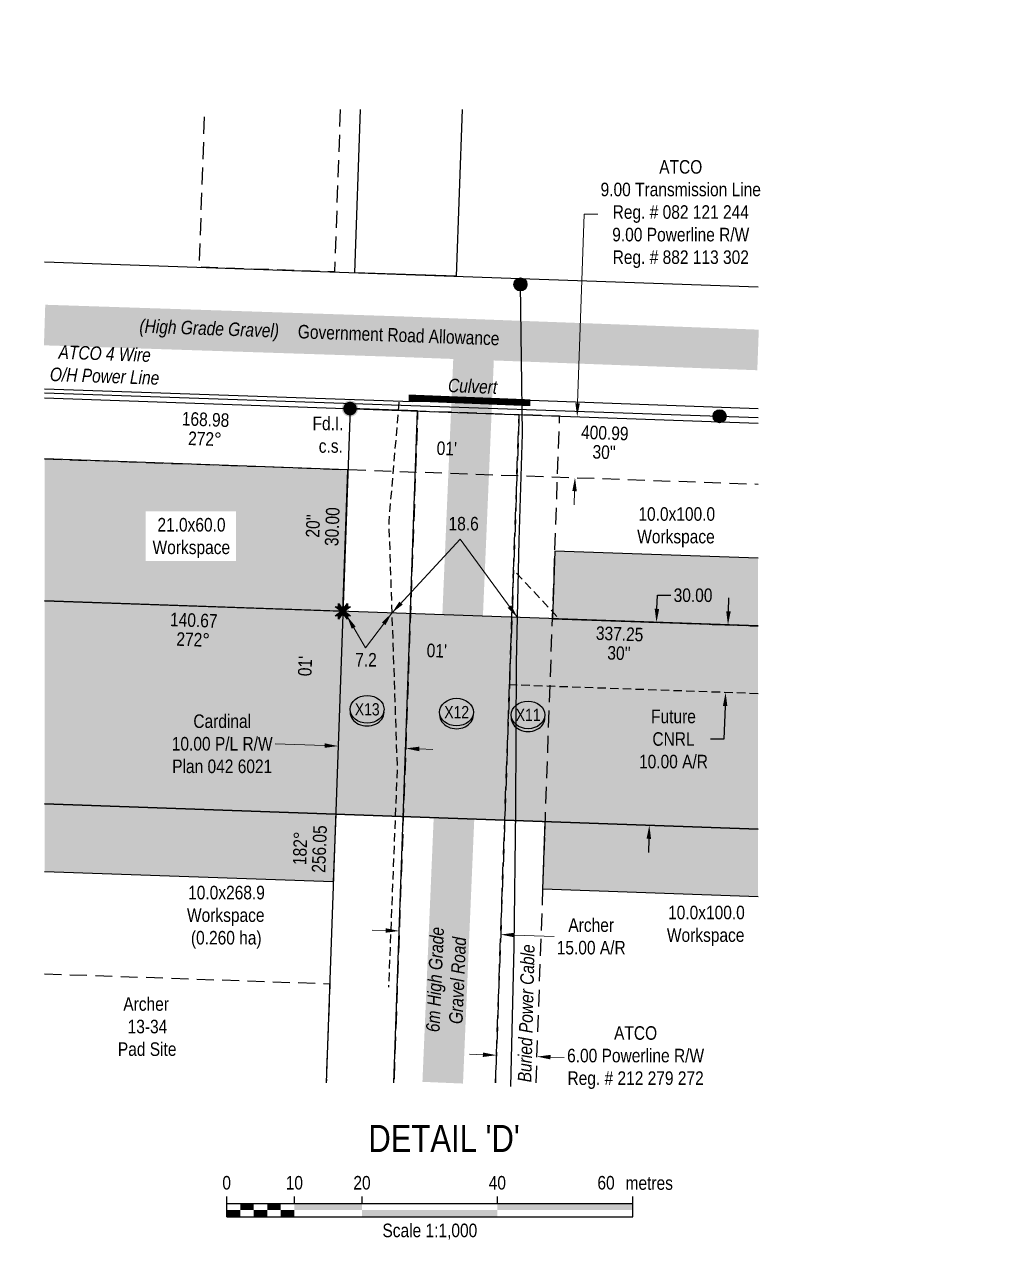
# Model space of a CAD drawing. Extents: x 338216 to 346362, y 6125251 to 6136161.
# Drawn here: x 343137 to 343850, y 6125484 to 6126382 of the extents above; entities that cross this region are included whole.
import ezdxf
from ezdxf.enums import TextEntityAlignment as Align

# ---------------------------------------------------------------- set-up
doc = ezdxf.new("R2010")
doc.units = 0
doc.header["$LTSCALE"] = 5
doc.header["$PDSIZE"] = 0.5
for name, pattern in [('foc-ACCESSROAD', [3.75, 2.5, -1.25]), ('foc-FLOWLINE', [3.75, 2.5, -1.25]), ('HIDDEN2', [1.875, 1.25, -0.625]), ('POWERLINE5', [7.8, 2.4, -0.6, 0.6, -0.6, 0.6, -0.6, 2.4]), ('UG_PIPE', [1.875, 1.25, -0.625])]:
    doc.linetypes.add(name, pattern=pattern)
doc.layers.get('Defpoints').update_dxf_attribs({"color": 9})
for name, color, linetype in [('AS-CABLE', 224, 'foc-CABLE'), ('AS-FENCE', 48, 'foc-FENCE'), ('AS-PIPE-UG', 44, 'UG_PIPE'), ('AS-POWER', 104, 'foc-POWER'), ('AS-POWER-EXISTING', 72, 'POWERLINE5'), ('AS-POWER-T', 104, 'Continuous'), ('AS-ROADS', 254, 'Continuous'), ('DETAIL-T', 7, 'Continuous'), ('F-AR', 190, 'foc-ACCESSROAD'), ('F-EZE', 190, 'foc-FLOWLINE'), ('F-RW', 190, 'Continuous'), ('F-WS', 190, 'foc-ACCESSROAD'), ('F-WS-S', 190, 'Continuous'), ('L-BD', 7, 'Continuous'), ('L-BD1', 253, 'Continuous'), ('L-MON', 1, 'Continuous'), ('L-ROAD-T', 7, 'Continuous'), ('L-SEC', 7, 'Continuous'), ('P-CROSSINGS', 250, 'Continuous'), ('P-PROPOSED', 10, 'Continuous'), ('P-PROPOSED-H', 21, 'Continuous'), ('P-TEMP-BLUE', 146, 'Continuous'), ('P-TEMP-BLUE-T', 146, 'Continuous'), ('P-TXT', 4, 'Continuous'), ('T-EXISTING TFA', 220, 'HIDDEN2'), ('T-EXISTING TFA-T', 220, 'Continuous')]:
    doc.layers.add(name, color=color, linetype=linetype)
for name, color, linetype, lineweight in [('AS-GENERAL', 48, 'Continuous', 18), ('F-AR-T', 190, 'Continuous', 9), ('F-EZE-T', 190, 'Continuous', 9), ('F-RW-T', 190, 'Continuous', 9), ('T-TEXT', 48, 'Continuous', 18), ('T-TIE-T', 201, 'Continuous', 18)]:
    doc.layers.add(name, color=color, linetype=linetype, lineweight=lineweight)
doc.layers.add('P-TEMP-BLUE-H', color=7, linetype='Continuous', true_color=0x99e6ff)
doc.styles.add('80', font='ARIALN.TTF', dxfattribs={"height": 10})
doc.styles.add('80CG', font='ARIALN.TTF', dxfattribs={"height": 10})
doc.styles.add('80L', font='ARIALN.TTF', dxfattribs={"height": 10})
doc.styles.add('80LS', font='ARIALNI.TTF', dxfattribs={"height": 10})
doc.styles.add('Crossing', font='ARIALN.TTF', dxfattribs={"height": 10})
doc.styles.add('foc-LtypeFont', font='ARIALN.TTF', dxfattribs={"height": 7.35})
doc.linetypes.add('foc-CABLE', pattern='A,2,-1,["C",foc-LtypeFont,S=0.2,R=0,X=-0.625,Y=-0.75],-1.24,8', length=12.24)
doc.linetypes.add('foc-FENCE', pattern='A,10,-1,["X",foc-LtypeFont,S=0.2,R=0,X=-0.625,Y=-0.75],-1.24', length=12.24)
doc.linetypes.add('foc-POWER', pattern='A,6,-1,["P",foc-LtypeFont,S=0.2,R=0,X=-0.625,Y=-0.75],-1.24,4', length=12.24)
doc.dimstyles.new('Compass 5 000', dxfattribs={"dimscale": 5, "dimtxt": 9, "dimasz": 2, "dimexe": 0.2, "dimexo": 0.0625, "dimgap": 0.5, "dimtad": 0, "dimtih": 1, "dimtoh": 1, "dimzin": 0, "dimdsep": 46, "dimtxsty": '80CG', "dimcen": 0.1, "dimse1": 1, "dimse2": 1, "dimclrd": 256, "dimclrt": 256, "dimaunit": 1, "dimadec": 4, "dimazin": 0, "dimtfac": 0.06, "dimtofl": 0, "dimtmove": 0, "dimatfit": 1, "dimfxl": 0.2, "dimtolj": 1, "dimtzin": 0, "dimlwd": -1, "dimarcsym": 0})

# ---------------------------------------------------------------- blocks, each defined once
blk = doc.blocks.new('POWERPOLE')
h = blk.add_hatch(color=255)
edge = h.paths.add_edge_path()
edge.add_arc((0, 0), 0.96, 0, 360)
at = {"linetype": 'Continuous'}
for p, q in [((0.68, -0.68), (-0.68, 0.68)), ((-0.68, -0.68), (0.68, 0.68))]:
    blk.add_line(p, q, dxfattribs=at)
blk.add_circle((0, 0), 0.96, dxfattribs=at)
blk = doc.blocks.new('fdia')
at = {"color": 255, "const_width": 1}
blk.add_lwpolyline([(-0.5, 0, 1), (0.5, 0, 1)], format="xyb", close=True, dxfattribs=at)
blk = doc.blocks.new('Fdiaa')
blk.add_blockref('fdia', (0, 0))
blk = doc.blocks.new('fdib')
at = {"color": 1, "const_width": 1.6}
blk.add_lwpolyline([(-0.4, 0, 1), (0.4, 0, 1)], format="xyb", close=True, dxfattribs=at)
at = {"color": 1}
blk.add_circle((0, 0), 0.8, dxfattribs=at)
blk = doc.blocks.new('Fdibb')
blk.add_blockref('fdib', (0, 0))
blk = doc.blocks.new('fdicc')
for name in ['Fdibb', 'Fdiaa']:
    blk.add_blockref(name, (0, 0))
blk = doc.blocks.new('FDI')
blk.add_blockref('fdicc', (0, 0))
blk = doc.blocks.new('TEMP')
h = blk.add_hatch(color=255)
h.dxf.hatch_style = 1
h.paths.add_polyline_path([(0, 0.25), (-0.67, 1.15), (-0.67, 0.67), (-1.15, 0.67), (-0.25, 0), (-1.15, -0.67), (-0.67, -0.67), (-0.67, -1.15), (0, -0.25), (0.67, -1.15), (0.67, -0.67), (1.15, -0.67), (0.25, 0), (1.15, 0.67), (0.67, 0.67), (0.67, 1.15)])
h.paths.add_polyline_path([(0.57, 0.85), (0.57, 0.57), (0.85, 0.57), (0.08, 0), (0.85, -0.57), (0.57, -0.57), (0.57, -0.85), (0, -0.08), (-0.57, -0.85), (-0.57, -0.57), (-0.85, -0.57), (-0.08, 0), (-0.85, 0.57), (-0.57, 0.57), (-0.57, 0.85), (0, 0.08)], flags=16)
h = blk.add_hatch(color=1)
h.dxf.hatch_style = 1
h.paths.add_polyline_path([(0, 0.08), (-0.57, 0.85), (-0.57, 0.57), (-0.85, 0.57), (-0.08, 0), (-0.85, -0.57), (-0.57, -0.57), (-0.57, -0.85), (0, -0.08), (0.57, -0.85), (0.57, -0.57), (0.85, -0.57), (0.08, 0), (0.85, 0.57), (0.57, 0.57), (0.57, 0.85)])
at = {"color": 1}
for p, q in [((-0.08, 0), (0.08, 0)), ((0, 0.08), (0, -0.08))]:
    blk.add_line(p, q, dxfattribs=at)
at = {"color": 255, "flags": 128}
blk.add_lwpolyline([(-0.25, 0), (-1.15, 0.67), (-0.67, 0.67), (-0.67, 1.15), (0, 0.25), (0.67, 1.15), (0.67, 0.67), (1.15, 0.67), (0.25, 0), (1.15, -0.67), (0.67, -0.67), (0.67, -1.15), (0, -0.25), (-0.67, -1.15), (-0.67, -0.67), (-1.15, -0.67)], close=True, dxfattribs=at)
at = {"color": 1, "flags": 128}
blk.add_lwpolyline([(-0.08, 0), (-0.85, 0.57), (-0.57, 0.57), (-0.57, 0.85), (0, 0.08), (0.57, 0.85), (0.57, 0.57), (0.85, 0.57), (0.08, 0), (0.85, -0.57), (0.57, -0.57), (0.57, -0.85), (0, -0.08), (-0.57, -0.85), (-0.57, -0.57), (-0.85, -0.57)], close=True, dxfattribs=at)
blk = doc.blocks.new('xing2')
h = blk.add_hatch(color=50)
h.dxf.hatch_style = 1
edge = h.paths.add_edge_path()
edge.add_ellipse((0, 0), major_axis=(-12.5, 0), ratio=0.816297, start_angle=0, end_angle=360)
h = blk.add_hatch(color=250)
h.dxf.hatch_style = 1
edge = h.paths.add_edge_path()
edge.add_ellipse((0, -2.05), major_axis=(-12.5, 0), ratio=0.816297, start_angle=0, end_angle=180)
edge.add_line((12.5, -2.05), (12.5, 0))
edge.add_ellipse((0, 0), major_axis=(-12.5, 0), ratio=0.816297, start_angle=0, end_angle=180, ccw=False)
edge.add_line((-12.5, 0), (-12.5, -2.05))
at = {"color": 250}
blk.add_ellipse((0, 0), major_axis=(-12.5, 0), ratio=0.816297, dxfattribs=at)
blk.add_ellipse((0, -2.05), major_axis=(-12.5, 0), ratio=0.816297, start_param=0, end_param=3.141593, dxfattribs=at)
at = {"color": 250, "style": 'Crossing'}
blk.add_attdef('CROSSING', text='', height=9, dxfattribs=at).set_placement((0.09, 0.02), align=Align.MIDDLE_CENTER)
at = {"color": 250, "style": 'Crossing', "flags": 1}
for tag, p in [('OWNER', (0.09, -12.49)), ('DESCRIPTION', (0.09, -25.77)), ('LOCATION', (0.09, -39.3)), ('DWG_REF', (0.09, -52.84))]:
    blk.add_attdef(tag, text='', height=9, dxfattribs=at).set_placement(p, align=Align.MIDDLE_CENTER)
blk = doc.blocks.new('*U254')
at = {"color": 0}
for p, q in [((-150, 0), (-150, 15)), ((-150, 10), (150.24, 10)), ((-100, 10), (-100, 15)), ((-50, 10), (-50, 15)), ((50, 10), (50, 15)), ((150.24, 0), (150.24, 15)), ((-150, 0), (150.24, 0))]:
    blk.add_line(p, q, dxfattribs=at)
for points in [[(-140, 10), (-130, 10), (-140, 5), (-130, 5)], [(-120, 10), (-110, 10), (-120, 5), (-110, 5)], [(-100, 10), (-50, 10), (-100, 5), (-50, 5)], [(50, 10), (150.24, 10), (50, 5), (150.24, 5)], [(-150, 5), (-140, 5), (-150, 0), (-140, 0)], [(-130, 5), (-120, 5), (-130, 0), (-120, 0)], [(-110, 5), (-100, 5), (-110, 0), (-100, 0)], [(-50, 5), (50, 5), (-50, 0), (50, 0)]]:
    blk.add_solid(points, dxfattribs=at)
at = {"color": 0, "style": '80'}
blk.add_text('metres', height=10, dxfattribs=at).set_placement((162.24, 20), align=Align.CENTER)
at = {"color": 0, "char_height": 10, "style": '80'}
for s, insert, attachment_point in [('0', (-150, 30.21), 2), ('10', (-100, 30.21), 2), ('20', (-50, 30.21), 2), ('40', (50, 30.21), 2), ('60', (136.7, 30.22), 3), ('Scale 1:1,000', (0.12, -5), 2)]:
    blk.add_mtext(s, dxfattribs=dict(at, insert=insert, attachment_point=attachment_point))
blk = doc.blocks.new('*D128')
at = {"layer": 'Defpoints', "color": 0, "transparency": 16777216}
for p in [(343485.33, 6125620.69), (343485.26, 6125618.94), (343515.24, 6125617.88)]:
    blk.add_point(p, dxfattribs=at)
at = {"layer": 'F-EZE-T', "transparency": 16777216}
for p, q in [((343475.33, 6125621.04), (343465.34, 6125621.39)), ((343525.29, 6125619.27), (343535.29, 6125618.92))]:
    blk.add_line(p, q, dxfattribs=at)
for points in [[(343475.39, 6125622.71), (343475.27, 6125619.37), (343485.33, 6125620.69)], [(343525.35, 6125620.94), (343525.24, 6125617.61), (343515.3, 6125619.63)]]:
    blk.add_solid(points, dxfattribs=at)
at = {"layer": 'F-EZE-T', "transparency": 16777216, "insert": (343588.15, 6125618.92), "char_height": 10, "attachment_point": 5, "style": '80CG'}
blk.add_mtext('\\A1;ATCO\\P6.00 Powerline R/W\\PReg. # 212 279 272', dxfattribs=at)
blk = doc.blocks.new('*D129')
at = {"layer": 'Defpoints', "color": 0, "transparency": 16777216}
for p in [(343416.25, 6125788.88), (343491.18, 6125786.23), (343488.48, 6125709.81)]:
    blk.add_point(p, dxfattribs=at)
at = {"layer": 'F-AR-T', "transparency": 16777216}
for p, q in [((343403.56, 6125712.81), (343393.56, 6125713.17)), ((343498.47, 6125709.46), (343528.07, 6125708.41))]:
    blk.add_line(p, q, dxfattribs=at)
for points in [[(343403.62, 6125714.48), (343403.5, 6125711.15), (343413.55, 6125712.46)], [(343498.53, 6125711.12), (343498.41, 6125707.79), (343488.48, 6125709.81)]]:
    blk.add_solid(points, dxfattribs=at)
at = {"layer": 'F-AR-T', "transparency": 16777216, "insert": (343555.35, 6125708.41), "char_height": 10, "attachment_point": 5, "style": '80CG'}
blk.add_mtext('\\A1;Archer\\P15.00 A/R', dxfattribs=at)
blk = doc.blocks.new('*D130')
at = {"layer": 'Defpoints', "color": 0, "transparency": 16777216}
for p in [(343370.13, 6125898.47), (343420.07, 6125896.7), (343418.32, 6125847.27)]:
    blk.add_point(p, dxfattribs=at)
at = {"layer": 'F-RW-T', "transparency": 16777216}
for p, q in [((343358.39, 6125849.39), (343321.84, 6125850.68)), ((343428.31, 6125846.92), (343438.31, 6125846.56))]:
    blk.add_line(p, q, dxfattribs=at)
for points in [[(343358.44, 6125851.06), (343358.33, 6125847.73), (343368.38, 6125849.04)], [(343428.37, 6125848.58), (343428.26, 6125845.25), (343418.32, 6125847.27)]]:
    blk.add_solid(points, dxfattribs=at)
at = {"layer": 'F-RW-T', "transparency": 16777216, "insert": (343282.75, 6125850.68), "char_height": 10, "attachment_point": 5, "style": '80CG'}
blk.add_mtext('\\A1;Cardinal\\P10.00 P/L R/W\\PPlan 042 6021', dxfattribs=at)
blk = doc.blocks.new('*D131')
at = {"layer": 'Defpoints', "color": 0, "transparency": 16777216}
for p in [(343544.97, 6126092.27), (343849.74, 6126081.49), (343848.15, 6126036.53)]:
    blk.add_point(p, dxfattribs=at)
at = {"layer": 'F-RW-T', "transparency": 16777216}
for p, q in [((343545.32, 6126102.26), (343550.26, 6126241.99)), ((343550.26, 6126241.99), (343560.26, 6126241.99)), ((343543.02, 6126037.31), (343542.67, 6126027.32))]:
    blk.add_line(p, q, dxfattribs=at)
for points in [[(343543.65, 6126102.32), (343546.98, 6126102.21), (343544.97, 6126092.27)], [(343541.36, 6126037.37), (343544.69, 6126037.26), (343543.38, 6126047.31)]]:
    blk.add_solid(points, dxfattribs=at)
at = {"layer": 'F-RW-T', "transparency": 16777216, "insert": (343621.51, 6126241.99), "char_height": 10, "attachment_point": 5, "style": '80CG'}
blk.add_mtext('\\A1;ATCO\\P9.00 Transmission Line\\PReg. # 082 121 244\\P9.00 Powerline R/W\\PReg. # 882 113 302', dxfattribs=at)
blk = doc.blocks.new('*D199')
at = {"layer": 'Defpoints', "color": 0, "transparency": 16777216}
for p in [(343646.95, 6125938.87), (343598.28, 6125790.53), (343641.66, 6125789)]:
    blk.add_point(p, dxfattribs=at)
at = {"layer": 'P-TXT', "transparency": 16777216}
for p, q in [((343603.91, 6125950.39), (343604.26, 6125960.39)), ((343604.26, 6125960.39), (343614.26, 6125960.39)), ((343597.92, 6125780.53), (343597.57, 6125770.54))]:
    blk.add_line(p, q, dxfattribs=at)
for points in [[(343602.25, 6125950.45), (343605.58, 6125950.34), (343603.56, 6125940.4)], [(343596.26, 6125780.59), (343599.59, 6125780.47), (343598.28, 6125790.53)]]:
    blk.add_solid(points, dxfattribs=at)
at = {"layer": 'P-TXT', "transparency": 16777216, "insert": (343630.59, 6125960.39), "char_height": 10, "attachment_point": 5, "style": '80CG'}
blk.add_mtext('\\A1;30.00', dxfattribs=at)
blk = doc.blocks.new('*D200')
at = {"layer": 'Defpoints', "color": 0, "transparency": 16777216}
for p in [(343694.93, 6125937.18), (343654.64, 6125888.58), (343693.17, 6125887.22)]:
    blk.add_point(p, dxfattribs=at)
at = {"layer": 'T-EXISTING TFA-T', "transparency": 16777216}
for p, q in [((343656.75, 6125948.53), (343657.1, 6125958.53)), ((343654.29, 6125878.59), (343653.43, 6125854.18)), ((343653.43, 6125854.18), (343643.43, 6125854.18))]:
    blk.add_line(p, q, dxfattribs=at)
for points in [[(343655.09, 6125948.59), (343658.42, 6125948.47), (343656.4, 6125938.54)], [(343652.62, 6125878.64), (343655.95, 6125878.53), (343654.64, 6125888.58)]]:
    blk.add_solid(points, dxfattribs=at)
at = {"layer": 'T-EXISTING TFA-T', "transparency": 16777216, "insert": (343616.14, 6125854.18), "char_height": 10, "attachment_point": 5, "style": '80CG'}
blk.add_mtext('\\A1;Future\\PCNRL\\P10.00 A/R', dxfattribs=at)

msp = doc.modelspace()

# ---------------------------------------------------------------- hatches: boundary and pattern name
at = {"layer": 'P-PROPOSED-H'}
h = msp.add_hatch(color=256, dxfattribs=at)
h.dxf.hatch_style = 1
h.paths.add_polyline_path([(343678.609, 6125787.695), (343678.609, 6125937.755), (343151.544, 6125956.332), (343151.544, 6125806.272)])
at = {"layer": 'P-TEMP-BLUE-H'}
h = msp.add_hatch(color=256, dxfattribs=at)
h.dxf.hatch_style = 1
h.paths.add_polyline_path([(343151.544, 6126061.111), (343151.544, 6125956.332), (343371.897, 6125948.565), (343375.585, 6126053.185)])
h = msp.add_hatch(color=256, dxfattribs=at)
h.dxf.hatch_style = 1
h.paths.add_polyline_path([(343678.609, 6125937.755), (343678.609, 6125987.775), (343528.512, 6125993.065), (343526.745, 6125943.107)])
h = msp.add_hatch(color=256, dxfattribs=at)
h.dxf.hatch_style = 1
h.paths.add_polyline_path([(343151.544, 6125806.272), (343151.544, 6125756.252), (343364.843, 6125748.734), (343366.607, 6125798.692)])
h = msp.add_hatch(color=256, dxfattribs=at)
h.dxf.hatch_style = 1
h.paths.add_polyline_path([(343678.609, 6125737.674), (343678.609, 6125787.695), (343521.443, 6125793.234), (343519.675, 6125743.276)])

# ---------------------------------------------------------------- linework, layer by layer
at = {"layer": 'AS-CABLE', "flags": 128}
msp.add_lwpolyline([(343495.908, 6125597.637), (343498.453, 6125700.742), (343499.643, 6125802.172), (343500.098, 6125910.522), (343502.243, 6126000.772), (343504.703, 6126079.737), (343503.093, 6126190.027)], dxfattribs=at)
at = {"layer": 'AS-FENCE', "flags": 128}
msp.add_lwpolyline([(343151.544, 6126112.94), (343423.268, 6126103.517), (343503.428, 6126104.877), (343678.609, 6126098.303)], dxfattribs=at)
at = {"layer": 'AS-GENERAL', "const_width": 4.999, "flags": 128}
msp.add_lwpolyline([(343510.398, 6126102.597), (343420.498, 6126106.187)], dxfattribs=at)
at = {"layer": 'AS-PIPE-UG', "flags": 128}
msp.add_lwpolyline([(343413.338, 6126102.997), (343405.758, 6126014.957), (343412.003, 6125831.772), (343405.558, 6125671.052)], dxfattribs=at)
at = {"layer": 'AS-POWER', "flags": 128}
msp.add_lwpolyline([(343151.544, 6126110.035), (343650.203, 6126092.657), (343678.609, 6126091.678)], dxfattribs=at)
at = {"layer": 'AS-ROADS', "const_width": 29.993, "flags": 128}
for points in [[(343151.544, 6126160.028), (343412.598, 6126151.487), (343678.609, 6126141.623)], [(343468.493, 6126135.977), (343445.651, 6125600.386)]]:
    msp.add_lwpolyline(points, dxfattribs=at)
at = {"layer": 'F-AR', "flags": 128}
msp.add_lwpolyline([(343484.608, 6125600.386), (343502.063, 6126093.788), (343427.127, 6126096.439), (343409.578, 6125600.386)], dxfattribs=at)
at = {"layer": 'F-EZE'}
msp.add_line((343151.544, 6126061.17), (343678.609, 6126042.524), dxfattribs=at)
at = {"layer": 'F-EZE', "flags": 128}
for points in [[(343369.952, 6126319.234), (343365.734, 6126199.216), (343265.818, 6126202.751), (343269.913, 6126319.234)], [(343514.62, 6125600.386), (343532.038, 6126092.728), (343502.063, 6126093.788), (343484.608, 6125600.386)]]:
    msp.add_lwpolyline(points, dxfattribs=at)
at = {"layer": 'F-RW', "flags": 128}
for points in [[(343459.946, 6126319.234), (343455.639, 6126196.056), (343380.727, 6126198.706), (343384.92, 6126319.234)], [(343409.585, 6125600.386), (343427.141, 6126096.559), (343377.183, 6126098.322), (343359.607, 6125600.386)]]:
    msp.add_lwpolyline(points, dxfattribs=at)
at = {"layer": 'F-WS', "flags": 128}
msp.add_lwpolyline([(343151.544, 6125680.833), (343362.186, 6125673.467), (343359.607, 6125600.386)], dxfattribs=at)
at = {"layer": 'L-SEC'}
for p, q in [((343151.544, 6126206.814), (343678.609, 6126188.168)), ((343151.544, 6126106.188), (343678.609, 6126087.543))]:
    msp.add_line(p, q, dxfattribs=at)
at = {"layer": 'P-PROPOSED', "flags": 128}
for points in [[(343678.609, 6125937.755), (343151.544, 6125956.332)], [(343151.544, 6125806.272), (343678.609, 6125787.695)], [(343678.609, 6125787.695), (343151.544, 6125806.272)]]:
    msp.add_lwpolyline(points, dxfattribs=at)
at = {"layer": 'P-TEMP-BLUE', "flags": 128}
for points in [[(343151.544, 6125956.332), (343371.897, 6125948.565), (343375.585, 6126053.185), (343151.544, 6126061.111)], [(343678.609, 6125987.775), (343528.512, 6125993.065), (343526.745, 6125943.107), (343678.609, 6125937.755)], [(343151.544, 6125806.272), (343366.607, 6125798.692), (343364.843, 6125748.734), (343151.544, 6125756.252)], [(343678.609, 6125737.674), (343519.675, 6125743.276), (343521.443, 6125793.234), (343678.609, 6125787.695)]]:
    msp.add_lwpolyline(points, dxfattribs=at)
at = {"layer": 'T-EXISTING TFA', "flags": 128}
msp.add_lwpolyline([(343678.609, 6125887.735), (343495.003, 6125894.206), (343496.77, 6125944.164), (343498.007, 6125979.134), (343531.741, 6125942.931), (343678.609, 6125937.755)], dxfattribs=at)

# ---------------------------------------------------------------- block references
at = {"layer": 'AS-POWER-EXISTING'}
for p, xscale, yscale, zscale in [((343503.093, 6126190.027), 4.999999999999973, 4.999999999999973, 24.99999999999984), ((343650.203, 6126092.657), 4.998900549999926, 4.998900549999926, 24.99999999999946)]:
    msp.add_blockref('POWERPOLE', p, dxfattribs=dict(at, xscale=xscale, yscale=yscale, zscale=zscale))
at = {"layer": 'DETAIL-T', "xscale": 0.99978011, "yscale": 0.99978011, "zscale": 0.99978011}
msp.add_blockref('*U254', (343436.015, 6125501.276), dxfattribs=at)
at = {"layer": 'L-MON', "xscale": 4.998900549999926, "yscale": 4.998900549999926}
for name, p, zscale in [('FDI', (343377.183, 6126098.322), 24.99999999999946), ('TEMP', (343371.897, 6125948.565), 24.99450274999955)]:
    msp.add_blockref(name, p, dxfattribs=dict(at, zscale=zscale))
at = {"layer": 'P-CROSSINGS', "xscale": 0.99978011, "yscale": 0.99978011, "zscale": 0.99978011}
for p, values in [((343389.786, 6125876.17), {'CROSSING': 'X13'}), ((343455.876, 6125874.106), {'CROSSING': 'X12'}), ((343508.687, 6125872.057), {'CROSSING': 'X11'})]:
    msp.add_blockref('xing2', p, dxfattribs=at).add_auto_attribs(values)

# ---------------------------------------------------------------- texts
at = {"layer": 'AS-CABLE', "insert": (343501.081, 6125600.864), "char_height": 10, "attachment_point": 1, "rotation": 88.586022, "style": '80L'}
msp.add_mtext_dynamic_manual_height_columns('{\\fArial Narrow|b0|i1|c0|p34;Buried Power Cable}', width=101.68254, gutter_width=50, heights=[0], dxfattribs=at)
at = {"layer": 'AS-POWER-T', "insert": (343155.683, 6126145.394), "char_height": 9.9978, "attachment_point": 1, "rotation": 357.973906, "style": '80L'}
msp.add_mtext_dynamic_manual_height_columns('\\pi6.4265;{\\fArial Narrow|b0|i1|c0|p34;ATCO 4 Wire \\P\\pi0.57511;O/H Power Line}', width=80.65525, gutter_width=49.989, heights=[0], dxfattribs=at)
at = {"layer": 'DETAIL-T', "color": 3, "insert": (343446.672, 6125559.211), "char_height": 19.9956, "width": 223.8088, "attachment_point": 5, "style": '80CG'}
msp.add_mtext("DETAIL 'D'", dxfattribs=at)
at = {"layer": 'F-WS-S', "insert": (343199.538, 6125663.519), "char_height": 9.9978, "attachment_point": 1, "style": '80L'}
msp.add_mtext_dynamic_manual_height_columns('\\pi10.143,t80.128;Archer\\P\\pi13.338,t83.323;13-34\\P\\pi6.1264,t76.111;Pad Site', width=54.17403, gutter_width=49.989, heights=[0], dxfattribs=at)
at = {"layer": 'L-BD', "style": '80L'}
for s, rotation, p in [('168.98', 357.9786, (343270.464, 6126090.299)), ('272°', 357.9786, (343269.961, 6126076.061)), ('400.99', 357.9706, (343565.421, 6126080.38)), ("01'", 357.9786, (343448.664, 6126068.891)), ("30''", 357.9706, (343564.916, 6126066.142)), ('30.00', 87.9784, (343364.003, 6126011.107)), ("20''", 87.9784, (343349.765, 6126011.609)), ("01'", 87.9784, (343343.941, 6125908.126)), ('256.05', 87.9784, (343354.483, 6125772.979)), ('182°', 87.9784, (343340.245, 6125773.481))]:
    msp.add_text(s, height=9.9978, rotation=rotation, dxfattribs=at).set_placement(p, align=Align.MIDDLE)
at = {"layer": 'L-BD1', "style": '80L'}
for s, p in [('140.67', (343261.78, 6125942.03)), ('337.25', (343576.349, 6125931.923)), ('272%%D', (343261.278, 6125927.792)), ("01'", (343441.291, 6125919.526)), ("30''", (343575.847, 6125917.685))]:
    msp.add_text(s, height=9.9978, rotation=357.9813, dxfattribs=at).set_placement(p, align=Align.MIDDLE)
at = {"layer": 'L-MON', "insert": (343348.425, 6126092.36), "char_height": 9.9978, "attachment_point": 1, "style": '80L'}
msp.add_mtext_dynamic_manual_height_columns('\\pi1.0664;Fd.I. \\P\\pi5.6425;c.s.', width=22.04407, gutter_width=50, heights=[0], dxfattribs=at)
at = {"layer": 'L-ROAD-T', "style": '80L'}
msp.add_text('Government Road Allowance', height=9.9978, rotation=357.97495, dxfattribs=at).set_placement((343413.085, 6126152.625), align=Align.MIDDLE_CENTER)
at = {"layer": 'P-TEMP-BLUE-T', "insert": (343611.133, 6125731.08), "char_height": 9.9978, "attachment_point": 1, "style": '80L', "bg_fill": 3, "box_fill_scale": 1.2, "bg_fill_color": 256, "bg_fill_transparency": 0}
msp.add_mtext_dynamic_manual_height_columns('\\pi0.99794;10.0x100.0\\P\\pi0.12842;Workspace', width=56.88831, gutter_width=49.989, heights=[0], dxfattribs=at)
at = {"layer": 'T-TEXT', "style": '80LS'}
msp.add_text('(High Grade Gravel)', height=9.9978, rotation=357.97495, dxfattribs=at).set_placement((343273.203, 6126157.571), align=Align.MIDDLE_CENTER)
at = {"layer": 'T-TEXT', "insert": (343449.845, 6126120.54), "char_height": 9.9978, "attachment_point": 1, "rotation": 357.713208, "style": '80L'}
msp.add_mtext_dynamic_manual_height_columns('{\\fArial Narrow|b0|i1|c0|p34;Culvert}', width=36.82578, gutter_width=50, heights=[0], dxfattribs=at)
at = {"layer": 'T-TEXT', "insert": (343434.95, 6125676.813), "char_height": 9.9978, "width": 77.47723, "attachment_point": 2, "rotation": 87.557879, "style": '80LS'}
msp.add_mtext('6m High Grade Gravel Road', dxfattribs=at)
at = {"layer": 'T-TIE-T', "char_height": 9.9978, "attachment_point": 1, "style": '80L'}
for s, insert in [('18.6', (343449.977, 6126018.285)), ('7.2', (343381.031, 6125917.76))]:
    msp.add_mtext_dynamic_manual_height_columns(s, width=32.82945, gutter_width=50, heights=[0], dxfattribs=dict(at, insert=insert))

# ---------------------------------------------------------------- dimensions: what is measured, and where the dimension line sits
at = {"layer": 'F-AR-T'}
dim = msp.add_linear_dim(base=(343488.479, 6125709.81), p1=(343416.254, 6125788.883), p2=(343491.183, 6125786.233), angle=357.973906, text='Archer\\P15.00 A/R', dimstyle='Compass 5 000', dxfattribs=at)
dim.commit()
dim.dimension.update_dxf_attribs({"geometry": '*D129', "text_midpoint": (343555.355, 6125708.409), "dimtype": 161})
at = {"layer": 'F-EZE-T'}
dim = msp.add_linear_dim(base=(343485.326, 6125620.686), p1=(343515.239, 6125617.88), p2=(343485.265, 6125618.941), angle=177.973906, text='ATCO\\P6.00 Powerline R/W\\PReg. # 212 279 272', dimstyle='Compass 5 000', dxfattribs=at)
dim.commit()
dim.dimension.update_dxf_attribs({"geometry": '*D128', "text_midpoint": (343588.147, 6125618.919), "dimtype": 161})
at = {"layer": 'F-RW-T'}
for base, p1, p2, angle, text, picture, middle in [((343544.966, 6126092.27), (343848.152, 6126036.526), (343849.743, 6126081.488), 87.973906, 'ATCO\\P9.00 Transmission Line\\PReg. # 082 121 244\\P9.00 Powerline R/W\\PReg. # 882 113 302', '*D131', (343621.507, 6126241.993)), ((343418.32, 6125847.27), (343370.129, 6125898.47), (343420.069, 6125896.703), 357.973505, 'Cardinal\\P10.00 P/L R/W\\PPlan 042 6021', '*D130', (343282.749, 6125850.684))]:
    dim = msp.add_linear_dim(base=base, p1=p1, p2=p2, angle=angle, text=text, dimstyle='Compass 5 000', dxfattribs=at)
    dim.commit()
    dim.dimension.update_dxf_attribs({"geometry": picture, "text_midpoint": middle, "dimtype": 161})
at = {"layer": 'P-TXT'}
dim = msp.add_linear_dim(base=(343598.276, 6125790.526), p1=(343646.946, 6125938.871), p2=(343641.664, 6125788.997), angle=267.98133, text='30.00', dimstyle='Compass 5 000', dxfattribs=at)
dim.commit()
dim.dimension.update_dxf_attribs({"geometry": '*D199', "text_midpoint": (343630.586, 6125960.388), "dimtype": 161})
at = {"layer": 'T-EXISTING TFA-T'}
dim = msp.add_linear_dim(base=(343654.638, 6125888.58), p1=(343694.928, 6125937.179), p2=(343693.167, 6125887.221), angle=267.98133, text='Future\\PCNRL\\P10.00 A/R', dimstyle='Compass 5 000', override={"dimtfill": 0}, dxfattribs=at)
dim.commit()
dim.dimension.update_dxf_attribs({"geometry": '*D200', "text_midpoint": (343616.144, 6125854.176), "dimtype": 161})

# ---------------------------------------------------------------- leaders
at = {"layer": 'T-TIE-T'}
for points in [[(343408.065, 6125947.291), (343458.615, 6126001.921)], [(343500.894, 6125944.019), (343458.615, 6126001.921)], [(343374.874, 6125945.158), (343388.505, 6125921.56)], [(343408.065, 6125947.291), (343388.505, 6125921.56)]]:
    msp.add_leader(points, dimstyle='Compass 5 000', dxfattribs=at)

# ---------------------------------------------------------------- next in the draw order: texts
at = {"layer": 'P-TEMP-BLUE-T', "char_height": 9.9978, "attachment_point": 1, "style": '80L', "bg_fill": 3, "box_fill_scale": 1.2, "bg_fill_color": 256, "bg_fill_transparency": 0}
for s, insert in [('\\pi0.99794;10.0x100.0\\P\\pi0.12842;Workspace', (343589.206, 6126025.438)), ('\\pi0.97407;10.0x268.9\\P\\pi0.12842;Workspace\\P\\pi3.0302;(0.260 ha)', (343256.604, 6125745.806))]:
    msp.add_mtext_dynamic_manual_height_columns(s, width=56.88831, gutter_width=49.989, heights=[0], dxfattribs=dict(at, insert=insert))
at = {"layer": 'P-TEMP-BLUE-T', "insert": (343231.166, 6126017.511), "char_height": 9.9978, "attachment_point": 1, "style": '80L', "bg_fill": 2}
msp.add_mtext_dynamic_manual_height_columns('\\pi3.7293;21.0x60.0\\P\\pi0.12842;Workspace', width=56.88831, gutter_width=49.989, heights=[0], dxfattribs=at)

doc.saveas('drawing.dxf')
